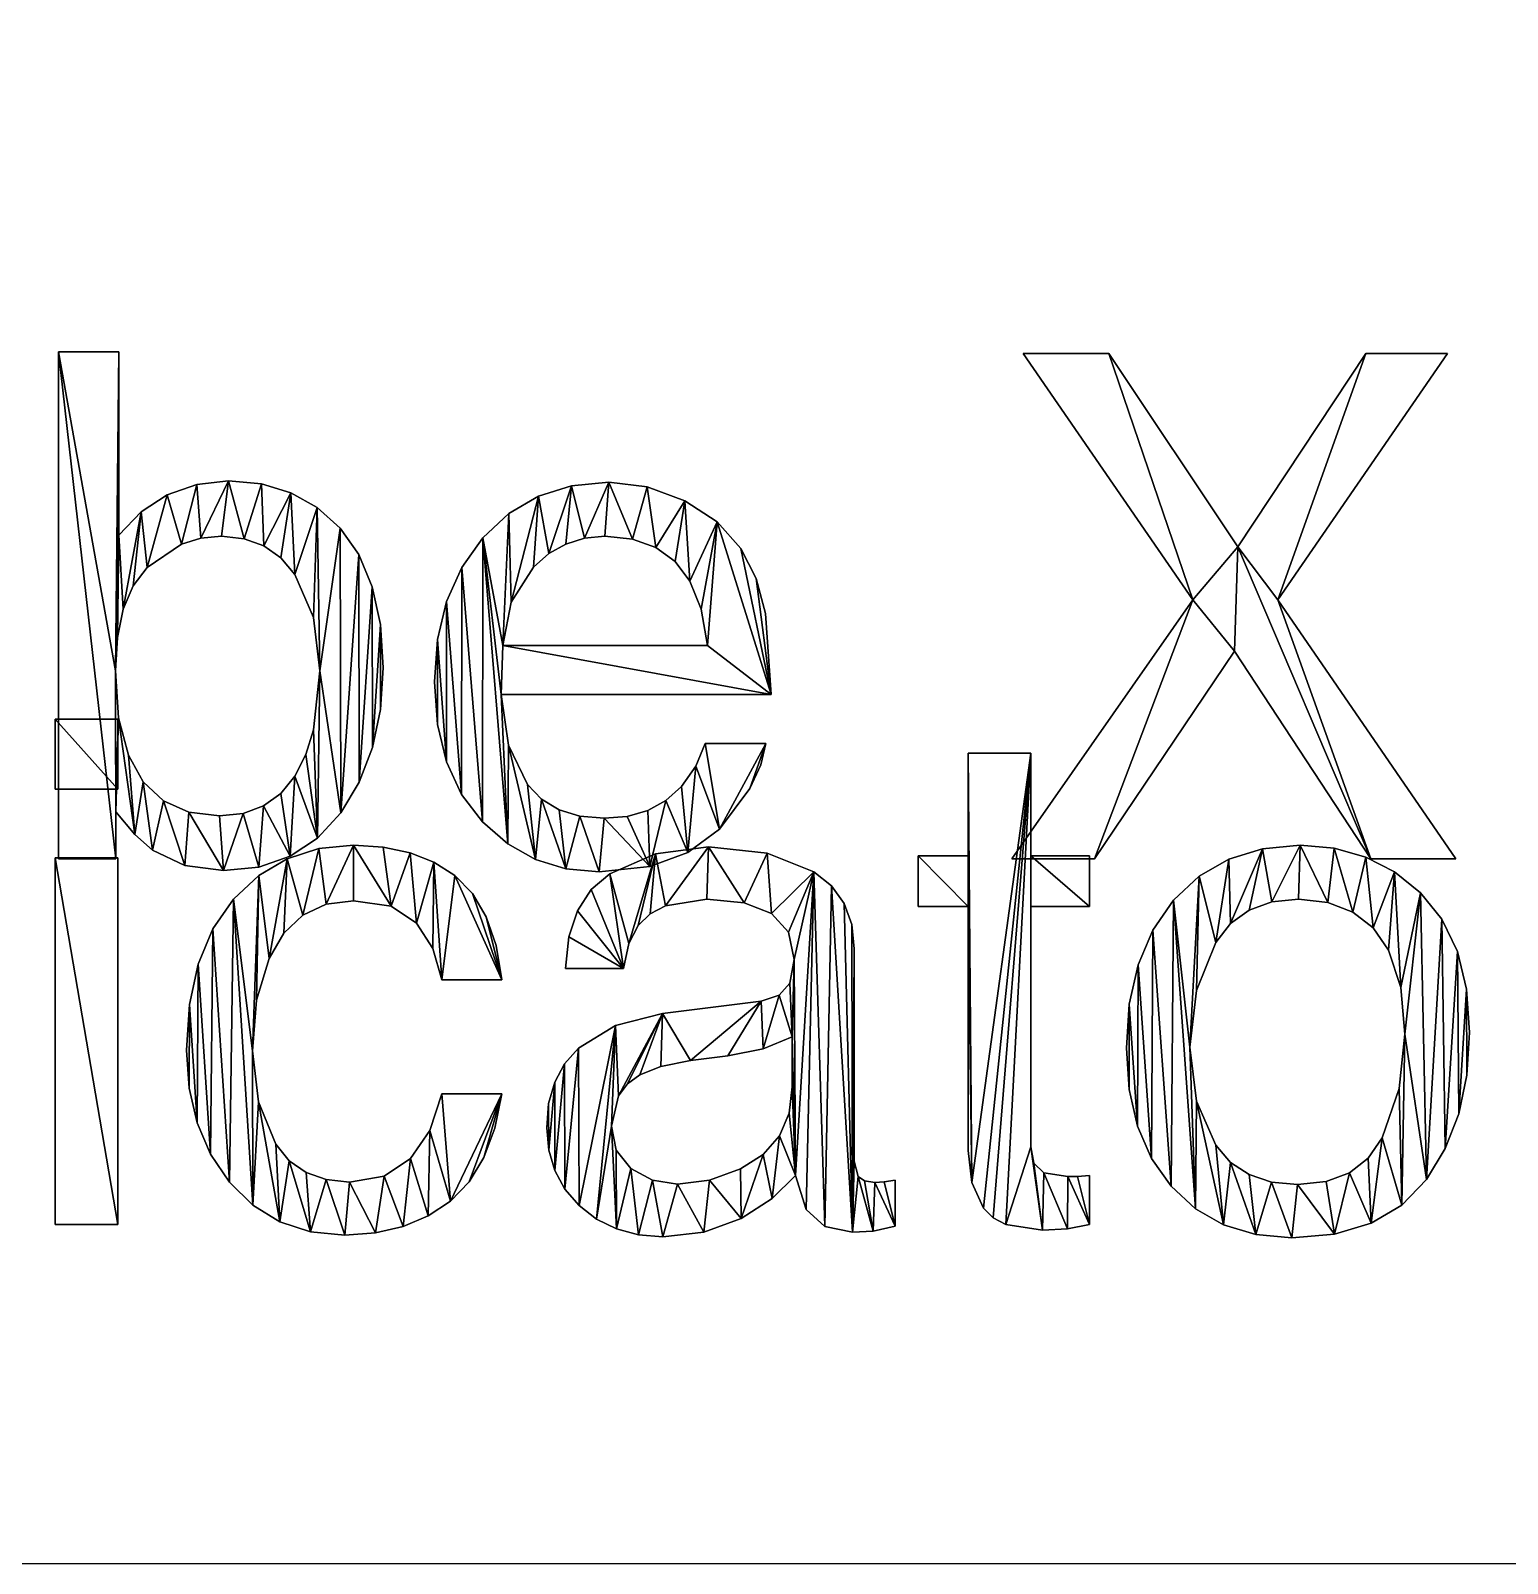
# Model space of a CAD drawing. Extents: x 0 to 249, y -3 to 160.
# Drawn here: x 91.57 to 119.23, y 0 to 28.71 of the extents above; entities that cross this region are included whole.
import ezdxf

# ---------------------------------------------------------------- set-up
doc = ezdxf.new("R2010")
doc.units = 0
doc.layers.get('0').update_dxf_attribs({"color": 13, "linetype": 'CONTINUOUS'})

# ---------------------------------------------------------------- blocks, each defined once
blk = doc.blocks.new('BUILD_BOX')
for p, q in [((0, 0), (248.92, 0)), ((0, 0, 149.86), (248.92, 0, 149.86))]:
    blk.add_line(p, q)
at = {"color": 254}
mesh = blk.add_polyface(dxfattribs=at)
corners = [(248.92, 0), (0, 160.02), (0, 0), (248.92, 160.02)]
mesh.append_faces([[corners[k] for k in face] for face in [(0, 1, 2), (1, 0, 3)]], dxfattribs={"vtx0": -1, "color": 254})
blk = doc.blocks.new('MAKERBOT_REPLICATOR_2X')
at = {"color": 18}
for p, q in [((85.68, 9.464, 0.051), (86.859, 9.464, 0.051)), ((85.68, 8.15, 0.051), (85.68, 9.464, 0.051)), ((86.859, 9.464, 0.051), (86.859, 8.15, 0.051)), ((102.779, 8.826, 0.051), (103.952, 8.826, 0.051)), ((102.779, 6.9, 0.051), (102.779, 8.826, 0.051)), ((103.952, 8.826, 0.051), (103.952, 6.9, 0.051)), ((86.859, 8.15, 0.051), (85.68, 8.15, 0.051)), ((90.027, 6.847, 0.051), (90.62, 7.037, 0.051)), ((90.62, 7.037, 0.051), (91.272, 7.1, 0.051)), ((91.272, 7.1, 0.051), (91.828, 7.064, 0.051)), ((91.828, 7.064, 0.051), (92.33, 6.958, 0.051)), ((92.33, 6.958, 0.051), (92.777, 6.781, 0.051)), ((101.845, 5.953, 0.051), (101.845, 6.9, 0.051)), ((101.845, 6.9, 0.051), (102.779, 6.9, 0.051)), ((103.952, 6.9, 0.051), (105.053, 6.9, 0.051)), ((105.053, 6.9, 0.051), (105.053, 5.953, 0.051)), ((107.659, 6.842, 0.051), (108.29, 7.035, 0.051)), ((108.29, 7.035, 0.051), (108.996, 7.1, 0.051)), ((108.996, 7.1, 0.051), (109.637, 7.044, 0.051)), ((109.637, 7.044, 0.051), (110.227, 6.877, 0.051)), ((85.68, 6.868, 0.051), (86.859, 6.868, 0.051)), ((85.68, 0, 0.051), (85.68, 6.868, 0.051)), ((86.859, 6.868, 0.051), (86.859, 0, 0.051)), ((89.496, 6.531, 0.051), (90.027, 6.847, 0.051)), ((92.777, 6.781, 0.051), (93.17, 6.533, 0.051)), ((99.893, 6.604, 0.051), (100.222, 6.34, 0.051)), ((107.104, 6.52, 0.051), (107.659, 6.842, 0.051)), ((110.227, 6.877, 0.051), (110.765, 6.6, 0.051)), ((89.024, 6.088, 0.051), (89.496, 6.531, 0.051)), ((93.17, 6.533, 0.051), (93.499, 6.198, 0.051)), ((95.719, 6.27, 0.051), (96.069, 6.568, 0.051)), ((100.222, 6.34, 0.051), (100.458, 6.011, 0.051)), ((106.625, 6.069, 0.051), (107.104, 6.52, 0.051)), ((110.765, 6.6, 0.051), (111.251, 6.211, 0.051)), ((88.638, 5.532, 0.051), (89.024, 6.088, 0.051)), ((91.272, 6.062, 0.051), (90.758, 5.995, 0.051)), ((91.973, 5.957, 0.051), (91.272, 6.062, 0.051)), ((93.499, 6.198, 0.051), (93.755, 5.761, 0.051)), ((95.464, 5.875, 0.051), (95.719, 6.27, 0.051)), ((97.889, 6.088, 0.051), (97.113, 5.966, 0.051)), ((98.584, 6.021, 0.051), (97.889, 6.088, 0.051)), ((106.239, 5.509, 0.051), (106.625, 6.069, 0.051)), ((108.469, 6.038, 0.051), (108.046, 5.885, 0.051)), ((108.964, 6.088, 0.051), (108.469, 6.038, 0.051)), ((109.519, 6.029, 0.051), (108.964, 6.088, 0.051)), ((111.251, 6.211, 0.051), (111.654, 5.714, 0.051)), ((90.322, 5.792, 0.051), (89.965, 5.454, 0.051)), ((90.758, 5.995, 0.051), (90.322, 5.792, 0.051)), ((92.451, 5.641, 0.051), (91.973, 5.957, 0.051)), ((93.755, 5.761, 0.051), (93.939, 5.222, 0.051)), ((95.305, 5.383, 0.051), (95.464, 5.875, 0.051)), ((96.824, 5.813, 0.051), (96.601, 5.599, 0.051)), ((97.113, 5.966, 0.051), (96.824, 5.813, 0.051)), ((99.097, 5.821, 0.051), (98.584, 6.021, 0.051)), ((99.414, 5.472, 0.051), (99.097, 5.821, 0.051)), ((100.458, 6.011, 0.051), (100.599, 5.618, 0.051)), ((102.779, 5.953, 0.051), (101.845, 5.953, 0.051)), ((105.053, 5.953, 0.051), (103.952, 5.953, 0.051)), ((108.046, 5.885, 0.051), (107.696, 5.632, 0.051)), ((109.985, 5.85, 0.051), (109.519, 6.029, 0.051)), ((110.363, 5.552, 0.051), (109.985, 5.85, 0.051)), ((88.362, 4.875, 0.051), (88.638, 5.532, 0.051)), ((92.753, 5.165, 0.051), (92.451, 5.641, 0.051)), ((96.601, 5.599, 0.051), (96.425, 5.262, 0.051)), ((99.519, 4.961, 0.051), (99.414, 5.472, 0.051)), ((105.963, 4.861, 0.051), (106.239, 5.509, 0.051)), ((107.696, 5.632, 0.051), (107.418, 5.276, 0.051)), ((110.652, 5.135, 0.051), (110.363, 5.552, 0.051)), ((111.654, 5.714, 0.051), (111.942, 5.112, 0.051)), ((89.965, 5.454, 0.051), (89.688, 4.98, 0.051)), ((93.939, 5.222, 0.051), (94.049, 4.581, 0.051)), ((95.241, 4.793, 0.051), (95.305, 5.383, 0.051)), ((96.425, 5.262, 0.051), (96.324, 4.793, 0.051)), ((92.922, 4.581, 0.051), (92.753, 5.165, 0.051)), ((99.442, 4.516, 0.051), (99.519, 4.961, 0.051)), ((110.884, 4.439, 0.051), (110.652, 5.135, 0.051)), ((111.942, 5.112, 0.051), (112.115, 4.406, 0.051)), ((96.324, 4.793, 0.051), (95.241, 4.793, 0.051)), ((105.798, 4.124, 0.051), (105.963, 4.861, 0.051)), ((94.049, 4.581, 0.051), (92.922, 4.581, 0.051)), ((99.24, 4.291, 0.051), (99.442, 4.516, 0.051)), ((112.115, 4.406, 0.051), (112.172, 3.595, 0.051)), ((98.907, 4.181, 0.051), (99.24, 4.291, 0.051)), ((105.743, 3.299, 0.051), (105.798, 4.124, 0.051)), ((99.487, 3.511, 0.051), (98.939, 3.286, 0.051)), ((99.487, 2.577, 0.051), (99.487, 3.511, 0.051)), ((112.172, 3.595, 0.051), (112.122, 2.797, 0.051)), ((88.192, 2.55, 0.051), (88.141, 3.26, 0.051)), ((95.224, 3.007, 0.051), (95.486, 3.299, 0.051)), ((98.939, 3.286, 0.051), (98.282, 3.157, 0.051)), ((105.795, 2.528, 0.051), (105.743, 3.299, 0.051)), ((95.037, 2.662, 0.051), (95.224, 3.007, 0.051)), ((97.027, 2.959, 0.051), (96.633, 2.803, 0.051)), ((97.58, 3.067, 0.051), (97.027, 2.959, 0.051)), ((98.282, 3.157, 0.051), (97.58, 3.067, 0.051)), ((94.924, 2.263, 0.051), (95.037, 2.662, 0.051)), ((96.399, 2.629, 0.051), (96.232, 2.41, 0.051)), ((96.633, 2.803, 0.051), (96.399, 2.629, 0.051)), ((112.122, 2.797, 0.051), (111.969, 2.071, 0.051)), ((88.343, 1.901, 0.051), (88.192, 2.55, 0.051)), ((92.696, 1.756, 0.051), (92.922, 2.442, 0.051)), ((92.922, 2.442, 0.051), (94.049, 2.442, 0.051)), ((94.049, 2.442, 0.051), (93.916, 1.802, 0.051)), ((96.232, 2.41, 0.051), (96.098, 1.836, 0.051)), ((99.426, 2.08, 0.051), (99.487, 2.577, 0.051)), ((105.952, 1.84, 0.051), (105.795, 2.528, 0.051)), ((94.887, 1.81, 0.051), (94.924, 2.263, 0.051)), ((99.245, 1.657, 0.051), (99.426, 2.08, 0.051)), ((111.969, 2.071, 0.051), (111.716, 1.418, 0.051)), ((88.594, 1.314, 0.051), (88.343, 1.901, 0.051)), ((92.339, 1.234, 0.051), (92.696, 1.756, 0.051)), ((93.916, 1.802, 0.051), (93.711, 1.254, 0.051)), ((94.925, 1.391, 0.051), (94.887, 1.81, 0.051)), ((96.098, 1.836, 0.051), (96.19, 1.387, 0.051)), ((106.214, 1.235, 0.051), (105.952, 1.84, 0.051)), ((89.816, 1.501, 0.051), (90.067, 1.191, 0.051)), ((98.943, 1.31, 0.051), (99.245, 1.657, 0.051)), ((107.418, 1.482, 0.051), (107.695, 1.16, 0.051)), ((110.273, 1.238, 0.051), (110.533, 1.62, 0.051)), ((88.947, 0.789, 0.051), (88.594, 1.314, 0.051)), ((90.067, 1.191, 0.051), (90.38, 0.97, 0.051)), ((91.842, 0.903, 0.051), (92.339, 1.234, 0.051)), ((93.711, 1.254, 0.051), (93.433, 0.798, 0.051)), ((95.039, 1.007, 0.051), (94.925, 1.391, 0.051)), ((96.19, 1.387, 0.051), (96.465, 1.044, 0.051)), ((98.52, 1.037, 0.051), (98.943, 1.31, 0.051)), ((104.013, 1.148, 0.051), (104.196, 0.966, 0.051)), ((106.58, 0.712, 0.051), (106.214, 1.235, 0.051)), ((107.695, 1.16, 0.051), (108.043, 0.931, 0.051)), ((109.923, 0.966, 0.051), (110.273, 1.238, 0.051)), ((111.716, 1.418, 0.051), (111.361, 0.838, 0.051)), ((90.38, 0.97, 0.051), (90.756, 0.837, 0.051)), ((91.195, 0.792, 0.051), (91.842, 0.903, 0.051)), ((95.229, 0.661, 0.051), (95.039, 1.007, 0.051)), ((96.465, 1.044, 0.051), (96.866, 0.826, 0.051)), ((97.937, 0.825, 0.051), (98.52, 1.037, 0.051)), ((99.545, 0.915, 0.051), (99.113, 0.482, 0.051)), ((99.745, 0.277, 0.051), (99.545, 0.915, 0.051)), ((100.721, 0.896, 0.051), (100.836, 0.813, 0.051)), ((104.196, 0.966, 0.051), (104.647, 0.896, 0.051)), ((104.647, 0.896, 0.051), (104.828, 0.899, 0.051)), ((104.828, 0.899, 0.051), (105.053, 0.915, 0.051)), ((105.053, 0.915, 0.051), (105.053, 0, 0.051)), ((108.043, 0.931, 0.051), (108.461, 0.793, 0.051)), ((109.482, 0.802, 0.051), (109.923, 0.966, 0.051)), ((89.384, 0.357, 0.051), (88.947, 0.789, 0.051)), ((90.756, 0.837, 0.051), (91.195, 0.792, 0.051)), ((93.433, 0.798, 0.051), (93.083, 0.435, 0.051)), ((95.496, 0.351, 0.051), (95.229, 0.661, 0.051)), ((96.866, 0.826, 0.051), (97.335, 0.754, 0.051)), ((97.335, 0.754, 0.051), (97.937, 0.825, 0.051)), ((100.836, 0.813, 0.051), (101.033, 0.786, 0.051)), ((101.033, 0.786, 0.051), (101.207, 0.796, 0.051)), ((101.207, 0.796, 0.051), (101.413, 0.825, 0.051)), ((101.413, 0.825, 0.051), (101.413, -0.032, 0.051)), ((103.069, 0.306, 0.051), (102.851, 0.784, 0.051)), ((107.036, 0.291, 0.051), (106.58, 0.712, 0.051)), ((108.461, 0.793, 0.051), (108.951, 0.747, 0.051)), ((108.951, 0.747, 0.051), (109.482, 0.802, 0.051)), ((111.361, 0.838, 0.051), (110.899, 0.361, 0.051)), ((89.889, 0.048, 0.051), (89.384, 0.357, 0.051)), ((93.083, 0.435, 0.051), (92.669, 0.157, 0.051)), ((95.822, 0.096, 0.051), (95.496, 0.351, 0.051)), ((99.113, 0.482, 0.051), (98.527, 0.11, 0.051)), ((103.246, 0.124, 0.051), (103.069, 0.306, 0.051)), ((107.564, -0.01, 0.051), (107.036, 0.291, 0.051)), ((110.899, 0.361, 0.051), (110.325, 0.021, 0.051)), ((86.859, 0, 0.051), (85.68, 0, 0.051)), ((90.463, -0.138, 0.051), (89.889, 0.048, 0.051)), ((92.669, 0.157, 0.051), (92.202, -0.041, 0.051)), ((96.192, -0.086, 0.051), (95.822, 0.096, 0.051)), ((98.527, 0.11, 0.051), (97.829, -0.147, 0.051)), ((100.097, -0.042, 0.051), (99.745, 0.277, 0.051)), ((103.489, -0.006, 0.051), (103.246, 0.124, 0.051)), ((105.053, 0, 0.051), (104.638, -0.084, 0.051)), ((110.325, 0.021, 0.051), (109.639, -0.183, 0.051)), ((91.105, -0.2, 0.051), (90.463, -0.138, 0.051)), ((91.68, -0.16, 0.051), (91.105, -0.2, 0.051)), ((92.202, -0.041, 0.051), (91.68, -0.16, 0.051)), ((96.606, -0.195, 0.051), (96.192, -0.086, 0.051)), ((97.064, -0.232, 0.051), (96.606, -0.195, 0.051)), ((97.829, -0.147, 0.051), (97.064, -0.232, 0.051)), ((100.614, -0.148, 0.051), (100.097, -0.042, 0.051)), ((101.001, -0.129, 0.051), (100.614, -0.148, 0.051)), ((101.413, -0.032, 0.051), (101.001, -0.129, 0.051)), ((104.171, -0.11, 0.051), (103.489, -0.006, 0.051)), ((104.638, -0.084, 0.051), (104.171, -0.11, 0.051)), ((108.166, -0.191, 0.051), (107.564, -0.01, 0.051)), ((108.841, -0.251, 0.051), (108.166, -0.191, 0.051)), ((109.639, -0.183, 0.051), (108.841, -0.251, 0.051))]:
    blk.add_line(p, q, dxfattribs=at)
for points in [[(96.069, 6.568, 0.051), (96.928, 6.943, 0.051), (97.915, 7.068, 0.051), (99.018, 6.952, 0.051), (99.893, 6.604, 0.051)], [(102.851, 0.784, 0.051), (102.779, 1.385, 0.051), (102.779, 5.953, 0.051)], [(103.952, 5.953, 0.051), (103.952, 1.45, 0.051), (104.013, 1.148, 0.051)], [(100.599, 5.618, 0.051), (100.646, 5.161, 0.051), (100.646, 1.185, 0.051), (100.721, 0.896, 0.051)], [(107.418, 5.276, 0.051), (107.055, 4.381, 0.051), (106.934, 3.318, 0.051), (107.055, 2.308, 0.051), (107.418, 1.482, 0.051)], [(89.688, 4.98, 0.051), (89.456, 4.196, 0.051), (89.378, 3.247, 0.051), (89.488, 2.292, 0.051), (89.816, 1.501, 0.051)], [(88.141, 3.26, 0.051), (88.197, 4.118, 0.051), (88.362, 4.875, 0.051)], [(110.533, 1.62, 0.051), (110.854, 2.542, 0.051), (110.961, 3.563, 0.051), (110.884, 4.439, 0.051)], [(95.486, 3.299, 0.051), (96.179, 3.725, 0.051), (97.058, 3.949, 0.051), (98.907, 4.181, 0.051)]]:
    blk.add_polyline3d(points, dxfattribs=at)
mesh = blk.add_polyface(dxfattribs=at)
corners = [(86.859, 8.15, 0.051), (85.68, 9.464, 0.051), (85.68, 8.15, 0.051), (86.859, 9.464, 0.051)]
mesh.append_faces([[corners[k] for k in face] for face in [(0, 1, 2), (1, 0, 3)]], dxfattribs={"vtx0": -1, "color": 18})
mesh = blk.add_polyface(dxfattribs=at)
corners = [(104.171, -0.11, 0.051), (103.952, 1.45, 0.051), (103.489, -0.006, 0.051), (104.013, 1.148, 0.051), (104.196, 0.966, 0.051), (104.638, -0.084, 0.051), (104.647, 0.896, 0.051), (105.053, 0, 0.051), (104.828, 0.899, 0.051), (105.053, 0.915, 0.051), (105.053, 5.953, 0.051), (103.952, 6.9, 0.051), (103.952, 5.953, 0.051), (105.053, 6.9, 0.051), (102.851, 0.784, 0.051), (102.779, 5.953, 0.051), (102.779, 1.385, 0.051), (102.779, 6.9, 0.051), (102.779, 8.826, 0.051), (103.952, 8.826, 0.051), (103.069, 0.306, 0.051), (103.246, 0.124, 0.051), (101.845, 6.9, 0.051), (101.845, 5.953, 0.051)]
mesh.append_faces([[corners[k] for k in face] for face in [(8, 7, 9), (11, 10, 13), (14, 15, 16), (15, 22, 23)]], dxfattribs={"vtx0": -1, "color": 18})
mesh.append_faces([[corners[k] for k in face] for face in [(0, 1, 2), (1, 0, 3), (3, 0, 4), (4, 5, 6), (6, 7, 8), (10, 11, 12), (17, 14, 18), (18, 14, 19), (19, 12, 11), (22, 15, 17)]], dxfattribs={"vtx0": -1, "vtx1": -1, "color": 18})
mesh.append_faces([[corners[k] for k in face] for face in [(15, 14, 17), (19, 2, 1)]], dxfattribs={"vtx0": -1, "vtx1": -1, "vtx2": -1, "color": 18})
mesh.append_faces([[corners[k] for k in face] for face in [(4, 0, 5), (6, 5, 7), (19, 14, 20), (19, 20, 21), (19, 21, 2), (19, 1, 12)]], dxfattribs={"vtx0": -1, "vtx2": -1, "color": 18})
mesh = blk.add_polyface(dxfattribs=at)
corners = [(88.192, 2.55, 0.051), (88.197, 4.118, 0.051), (88.141, 3.26, 0.051), (88.343, 1.901, 0.051), (88.362, 4.875, 0.051), (88.594, 1.314, 0.051), (88.638, 5.532, 0.051), (88.947, 0.789, 0.051), (89.024, 6.088, 0.051), (89.384, 0.357, 0.051), (89.378, 3.247, 0.051), (89.488, 2.292, 0.051), (89.889, 0.048, 0.051), (89.816, 1.501, 0.051), (90.067, 1.191, 0.051), (90.463, -0.138, 0.051), (90.38, 0.97, 0.051), (90.756, 0.837, 0.051), (91.105, -0.2, 0.051), (91.195, 0.792, 0.051), (91.68, -0.16, 0.051), (91.842, 0.903, 0.051), (92.202, -0.041, 0.051), (92.339, 1.234, 0.051), (92.669, 0.157, 0.051), (92.696, 1.756, 0.051), (93.083, 0.435, 0.051), (92.922, 2.442, 0.051), (94.049, 2.442, 0.051), (93.433, 0.798, 0.051), (93.711, 1.254, 0.051), (93.916, 1.802, 0.051), (89.496, 6.531, 0.051), (89.456, 4.196, 0.051), (89.688, 4.98, 0.051), (90.027, 6.847, 0.051), (89.965, 5.454, 0.051), (90.322, 5.792, 0.051), (90.62, 7.037, 0.051), (90.758, 5.995, 0.051), (91.272, 7.1, 0.051), (91.272, 6.062, 0.051), (91.973, 5.957, 0.051), (91.828, 7.064, 0.051), (92.33, 6.958, 0.051), (92.451, 5.641, 0.051), (92.777, 6.781, 0.051), (92.753, 5.165, 0.051), (92.922, 4.581, 0.051), (93.17, 6.533, 0.051), (94.049, 4.581, 0.051), (93.499, 6.198, 0.051), (93.755, 5.761, 0.051), (93.939, 5.222, 0.051)]
mesh.append_faces([[corners[k] for k in face] for face in [(0, 1, 2), (28, 30, 31), (52, 50, 53)]], dxfattribs={"vtx0": -1, "color": 18})
mesh.append_faces([[corners[k] for k in face] for face in [(1, 3, 4), (4, 5, 6), (6, 7, 8), (10, 9, 11), (11, 12, 13), (13, 12, 14), (14, 15, 16), (16, 15, 17), (17, 18, 19), (19, 20, 21), (21, 22, 23), (23, 24, 25), (25, 26, 27), (27, 26, 28), (32, 34, 35), (35, 37, 38), (38, 39, 40), (40, 42, 43), (43, 42, 44), (44, 45, 46), (46, 48, 49), (49, 50, 51), (51, 50, 52)]], dxfattribs={"vtx0": -1, "vtx1": -1, "color": 18})
mesh.append_faces([[corners[k] for k in face] for face in [(8, 9, 10)]], dxfattribs={"vtx0": -1, "vtx1": -1, "vtx2": -1, "color": 18})
mesh.append_faces([[corners[k] for k in face] for face in [(1, 0, 3), (4, 3, 5), (6, 5, 7), (8, 7, 9), (11, 9, 12), (14, 12, 15), (17, 15, 18), (19, 18, 20), (21, 20, 22), (23, 22, 24), (25, 24, 26), (28, 26, 29), (28, 29, 30), (10, 32, 8), (32, 10, 33), (32, 33, 34), (35, 34, 36), (35, 36, 37), (38, 37, 39), (40, 39, 41), (40, 41, 42), (44, 42, 45), (46, 45, 47), (46, 47, 48), (49, 48, 50)]], dxfattribs={"vtx0": -1, "vtx2": -1, "color": 18})
mesh = blk.add_polyface(dxfattribs=at)
corners = [(96.192, -0.086, 0.051), (96.098, 1.836, 0.051), (95.822, 0.096, 0.051), (96.19, 1.387, 0.051), (96.465, 1.044, 0.051), (96.606, -0.195, 0.051), (96.866, 0.826, 0.051), (97.064, -0.232, 0.051), (97.335, 0.754, 0.051), (97.829, -0.147, 0.051), (97.937, 0.825, 0.051), (98.527, 0.11, 0.051), (98.52, 1.037, 0.051), (98.943, 1.31, 0.051), (99.113, 0.482, 0.051), (99.245, 1.657, 0.051), (99.545, 0.915, 0.051), (99.426, 2.08, 0.051), (99.487, 2.577, 0.051), (99.487, 3.511, 0.051), (99.519, 4.961, 0.051), (100.614, -0.148, 0.051), (100.721, 0.896, 0.051), (100.646, 1.185, 0.051), (101.001, -0.129, 0.051), (100.836, 0.813, 0.051), (101.033, 0.786, 0.051), (101.413, -0.032, 0.051), (101.207, 0.796, 0.051), (101.413, 0.825, 0.051), (96.324, 4.793, 0.051), (95.305, 5.383, 0.051), (95.241, 4.793, 0.051), (95.464, 5.875, 0.051), (95.719, 6.27, 0.051), (96.069, 6.568, 0.051), (96.425, 5.262, 0.051), (96.928, 6.943, 0.051), (96.601, 5.599, 0.051), (96.824, 5.813, 0.051), (97.113, 5.966, 0.051), (97.915, 7.068, 0.051), (97.889, 6.088, 0.051), (98.584, 6.021, 0.051), (99.018, 6.952, 0.051), (99.097, 5.821, 0.051), (99.893, 6.604, 0.051), (99.414, 5.472, 0.051), (99.745, 0.277, 0.051), (100.097, -0.042, 0.051), (100.222, 6.34, 0.051), (100.458, 6.011, 0.051), (100.599, 5.618, 0.051), (100.646, 5.161, 0.051), (94.925, 1.391, 0.051), (94.924, 2.263, 0.051), (94.887, 1.81, 0.051), (95.037, 2.662, 0.051), (95.039, 1.007, 0.051), (95.224, 3.007, 0.051), (95.229, 0.661, 0.051), (95.486, 3.299, 0.051), (95.496, 0.351, 0.051), (96.179, 3.725, 0.051), (96.232, 2.41, 0.051), (97.058, 3.949, 0.051), (96.399, 2.629, 0.051), (96.633, 2.803, 0.051), (97.027, 2.959, 0.051), (97.58, 3.067, 0.051), (98.907, 4.181, 0.051), (98.282, 3.157, 0.051), (98.939, 3.286, 0.051), (99.24, 4.291, 0.051), (99.442, 4.516, 0.051)]
mesh.append_faces([[corners[k] for k in face] for face in [(28, 27, 29), (30, 31, 32), (54, 55, 56)]], dxfattribs={"vtx0": -1, "color": 18})
mesh.append_faces([[corners[k] for k in face] for face in [(0, 1, 2), (1, 0, 3), (3, 0, 4), (4, 5, 6), (6, 7, 8), (8, 9, 10), (10, 11, 12), (12, 11, 13), (13, 14, 15), (15, 16, 17), (17, 16, 18), (18, 16, 19), (22, 24, 25), (25, 24, 26), (26, 27, 28), (31, 30, 33), (33, 30, 34), (34, 30, 35), (35, 36, 37), (37, 40, 41), (41, 43, 44), (44, 45, 46), (46, 49, 50), (50, 21, 51), (51, 21, 52), (52, 21, 53), (53, 21, 23), (55, 54, 57), (57, 58, 59), (59, 60, 61), (61, 62, 63), (63, 64, 65), (65, 69, 70), (70, 72, 73), (73, 19, 74), (74, 19, 20)]], dxfattribs={"vtx0": -1, "vtx1": -1, "color": 18})
mesh.append_faces([[corners[k] for k in face] for face in [(19, 16, 20), (46, 20, 16), (63, 2, 1)]], dxfattribs={"vtx0": -1, "vtx1": -1, "vtx2": -1, "color": 18})
mesh.append_faces([[corners[k] for k in face] for face in [(4, 0, 5), (6, 5, 7), (8, 7, 9), (10, 9, 11), (13, 11, 14), (15, 14, 16), (21, 22, 23), (22, 21, 24), (26, 24, 27), (35, 30, 36), (37, 36, 38), (37, 38, 39), (37, 39, 40), (41, 40, 42), (41, 42, 43), (44, 43, 45), (46, 45, 47), (46, 47, 20), (46, 16, 48), (46, 48, 49), (50, 49, 21), (57, 54, 58), (59, 58, 60), (61, 60, 62), (63, 62, 2), (63, 1, 64), (65, 64, 66), (65, 66, 67), (65, 67, 68), (65, 68, 69), (70, 69, 71), (70, 71, 72), (73, 72, 19)]], dxfattribs={"vtx0": -1, "vtx2": -1, "color": 18})
mesh = blk.add_polyface(dxfattribs=at)
corners = [(105.795, 2.528, 0.051), (105.798, 4.124, 0.051), (105.743, 3.299, 0.051), (105.952, 1.84, 0.051), (105.963, 4.861, 0.051), (106.214, 1.235, 0.051), (106.239, 5.509, 0.051), (106.58, 0.712, 0.051), (106.625, 6.069, 0.051), (107.036, 0.291, 0.051), (106.934, 3.318, 0.051), (107.055, 2.308, 0.051), (107.564, -0.01, 0.051), (107.418, 1.482, 0.051), (107.695, 1.16, 0.051), (108.166, -0.191, 0.051), (108.043, 0.931, 0.051), (108.461, 0.793, 0.051), (108.841, -0.251, 0.051), (108.951, 0.747, 0.051), (109.639, -0.183, 0.051), (109.482, 0.802, 0.051), (109.923, 0.966, 0.051), (110.325, 0.021, 0.051), (110.273, 1.238, 0.051), (110.533, 1.62, 0.051), (110.899, 0.361, 0.051), (110.854, 2.542, 0.051), (110.961, 3.563, 0.051), (111.361, 0.838, 0.051), (111.251, 6.211, 0.051), (111.654, 5.714, 0.051), (111.716, 1.418, 0.051), (111.942, 5.112, 0.051), (111.969, 2.071, 0.051), (112.115, 4.406, 0.051), (112.122, 2.797, 0.051), (112.172, 3.595, 0.051), (107.104, 6.52, 0.051), (107.055, 4.381, 0.051), (107.418, 5.276, 0.051), (107.659, 6.842, 0.051), (107.696, 5.632, 0.051), (108.29, 7.035, 0.051), (108.046, 5.885, 0.051), (108.469, 6.038, 0.051), (108.996, 7.1, 0.051), (108.964, 6.088, 0.051), (109.519, 6.029, 0.051), (109.637, 7.044, 0.051), (109.985, 5.85, 0.051), (110.227, 6.877, 0.051), (110.363, 5.552, 0.051), (110.765, 6.6, 0.051), (110.652, 5.135, 0.051), (110.884, 4.439, 0.051)]
mesh.append_faces([[corners[k] for k in face] for face in [(0, 1, 2), (35, 36, 37)]], dxfattribs={"vtx0": -1, "color": 18})
mesh.append_faces([[corners[k] for k in face] for face in [(1, 3, 4), (4, 5, 6), (6, 7, 8), (10, 9, 11), (11, 12, 13), (13, 12, 14), (14, 15, 16), (16, 15, 17), (17, 18, 19), (19, 20, 21), (21, 20, 22), (22, 23, 24), (24, 23, 25), (25, 26, 27), (27, 26, 28), (30, 29, 31), (31, 32, 33), (33, 34, 35), (38, 40, 41), (41, 42, 43), (43, 45, 46), (46, 48, 49), (49, 50, 51), (51, 52, 53), (53, 55, 30)]], dxfattribs={"vtx0": -1, "vtx1": -1, "color": 18})
mesh.append_faces([[corners[k] for k in face] for face in [(8, 9, 10), (28, 29, 30)]], dxfattribs={"vtx0": -1, "vtx1": -1, "vtx2": -1, "color": 18})
mesh.append_faces([[corners[k] for k in face] for face in [(1, 0, 3), (4, 3, 5), (6, 5, 7), (8, 7, 9), (11, 9, 12), (14, 12, 15), (17, 15, 18), (19, 18, 20), (22, 20, 23), (25, 23, 26), (28, 26, 29), (31, 29, 32), (33, 32, 34), (35, 34, 36), (10, 38, 8), (38, 10, 39), (38, 39, 40), (41, 40, 42), (43, 42, 44), (43, 44, 45), (46, 45, 47), (46, 47, 48), (49, 48, 50), (51, 50, 52), (53, 52, 54), (53, 54, 55), (30, 55, 28)]], dxfattribs={"vtx0": -1, "vtx2": -1, "color": 18})
mesh = blk.add_polyface(dxfattribs=at)
corners = [(86.859, 0, 0.051), (85.68, 6.868, 0.051), (85.68, 0, 0.051), (86.859, 6.868, 0.051)]
mesh.append_faces([[corners[k] for k in face] for face in [(0, 1, 2), (1, 0, 3)]], dxfattribs={"vtx0": -1, "color": 18})
blk = doc.blocks.new('3D_PRINTER_BUILD_VOLUME')
at = {"color": 18}
for p, q in [((92.097, 22.691, 0.051), (93.225, 22.691, 0.051)), ((92.097, 13.194, 0.051), (92.097, 22.691, 0.051)), ((93.225, 22.691, 0.051), (93.225, 19.257, 0.051)), ((113.338, 18.046, 0.051), (110.162, 22.659, 0.051)), ((110.162, 22.659, 0.051), (111.766, 22.659, 0.051)), ((111.766, 22.659, 0.051), (114.182, 19.038, 0.051)), ((114.182, 19.038, 0.051), (116.579, 22.659, 0.051)), ((118.106, 22.659, 0.051), (114.93, 18.046, 0.051)), ((116.579, 22.659, 0.051), (118.106, 22.659, 0.051)), ((94.133, 20.014, 0.051), (94.684, 20.21, 0.051)), ((94.684, 20.21, 0.051), (95.28, 20.275, 0.051)), ((95.28, 20.275, 0.051), (95.894, 20.22, 0.051)), ((95.894, 20.22, 0.051), (96.447, 20.053, 0.051)), ((101.081, 19.99, 0.051), (101.705, 20.184, 0.051)), ((101.705, 20.184, 0.051), (102.399, 20.249, 0.051)), ((102.399, 20.249, 0.051), (103.122, 20.163, 0.051)), ((103.122, 20.163, 0.051), (103.823, 19.904, 0.051)), ((93.642, 19.694, 0.051), (94.133, 20.014, 0.051)), ((96.447, 20.053, 0.051), (96.939, 19.777, 0.051)), ((100.527, 19.666, 0.051), (101.081, 19.99, 0.051)), ((103.823, 19.904, 0.051), (104.43, 19.509, 0.051)), ((93.225, 19.257, 0.051), (93.642, 19.694, 0.051)), ((96.939, 19.777, 0.051), (97.37, 19.389, 0.051)), ((100.041, 19.212, 0.051), (100.527, 19.666, 0.051)), ((95.145, 19.238, 0.051), (94.761, 19.201, 0.051)), ((95.571, 19.193, 0.051), (95.145, 19.238, 0.051)), ((97.37, 19.389, 0.051), (97.721, 18.894, 0.051)), ((102.328, 19.238, 0.051), (101.945, 19.202, 0.051)), ((102.845, 19.185, 0.051), (102.328, 19.238, 0.051)), ((104.43, 19.509, 0.051), (104.873, 19.012, 0.051)), ((94.401, 19.091, 0.051), (93.756, 18.651, 0.051)), ((94.761, 19.201, 0.051), (94.401, 19.091, 0.051)), ((95.943, 19.059, 0.051), (95.571, 19.193, 0.051)), ((96.259, 18.835, 0.051), (95.943, 19.059, 0.051)), ((99.646, 18.654, 0.051), (100.041, 19.212, 0.051)), ((101.594, 19.093, 0.051), (101.275, 18.913, 0.051)), ((101.945, 19.202, 0.051), (101.594, 19.093, 0.051)), ((103.283, 19.028, 0.051), (102.845, 19.185, 0.051)), ((103.641, 18.767, 0.051), (103.283, 19.028, 0.051)), ((104.873, 19.012, 0.051), (105.163, 18.447, 0.051)), ((96.52, 18.523, 0.051), (96.259, 18.835, 0.051)), ((97.721, 18.894, 0.051), (97.972, 18.293, 0.051)), ((100.988, 18.661, 0.051), (100.574, 18.006, 0.051)), ((101.275, 18.913, 0.051), (100.988, 18.661, 0.051)), ((103.919, 18.4, 0.051), (103.641, 18.767, 0.051)), ((93.756, 18.651, 0.051), (93.495, 18.311, 0.051)), ((99.364, 18.018, 0.051), (99.646, 18.654, 0.051)), ((104.13, 17.873, 0.051), (103.919, 18.4, 0.051)), ((93.495, 18.311, 0.051), (93.309, 17.875, 0.051)), ((97.972, 18.293, 0.051), (98.122, 17.587, 0.051)), ((93.309, 17.875, 0.051), (93.197, 17.344, 0.051)), ((99.195, 17.304, 0.051), (99.364, 18.018, 0.051)), ((100.574, 18.006, 0.051), (100.415, 17.195, 0.051)), ((104.248, 17.195, 0.051), (104.13, 17.873, 0.051)), ((109.95, 13.194, 0.051), (113.338, 18.046, 0.051)), ((114.93, 18.046, 0.051), (118.261, 13.194, 0.051)), ((98.122, 17.587, 0.051), (98.173, 16.777, 0.051)), ((93.197, 17.344, 0.051), (93.16, 16.719, 0.051)), ((99.139, 16.512, 0.051), (99.195, 17.304, 0.051)), ((100.415, 17.195, 0.051), (104.248, 17.195, 0.051)), ((114.118, 17.086, 0.051), (111.496, 13.194, 0.051)), ((116.669, 13.194, 0.051), (114.118, 17.086, 0.051)), ((93.16, 16.719, 0.051), (93.221, 15.838, 0.051)), ((98.173, 16.777, 0.051), (98.123, 15.993, 0.051)), ((99.195, 15.715, 0.051), (99.139, 16.512, 0.051)), ((105.44, 16.274, 0.051), (100.382, 16.274, 0.051)), ((93.221, 15.838, 0.051), (93.405, 15.14, 0.051)), ((98.123, 15.993, 0.051), (97.974, 15.279, 0.051)), ((96.724, 15.151, 0.051), (96.87, 15.614, 0.051)), ((99.363, 15.012, 0.051), (99.195, 15.715, 0.051)), ((97.974, 15.279, 0.051), (97.727, 14.634, 0.051)), ((104.029, 14.929, 0.051), (104.203, 15.359, 0.051)), ((104.203, 15.359, 0.051), (105.343, 15.359, 0.051)), ((105.343, 15.359, 0.051), (105.246, 14.957, 0.051)), ((93.405, 15.14, 0.051), (93.683, 14.641, 0.051)), ((96.52, 14.747, 0.051), (96.724, 15.151, 0.051)), ((99.643, 14.403, 0.051), (99.363, 15.012, 0.051)), ((103.765, 14.554, 0.051), (104.029, 14.929, 0.051)), ((105.246, 14.957, 0.051), (105.044, 14.512, 0.051)), ((96.257, 14.42, 0.051), (96.52, 14.747, 0.051)), ((93.683, 14.641, 0.051), (94.061, 14.285, 0.051)), ((95.935, 14.187, 0.051), (96.257, 14.42, 0.051)), ((97.727, 14.634, 0.051), (97.38, 14.058, 0.051)), ((100.034, 13.887, 0.051), (99.643, 14.403, 0.051)), ((100.878, 14.589, 0.051), (101.142, 14.312, 0.051)), ((103.471, 14.292, 0.051), (103.765, 14.554, 0.051)), ((93.523, 13.649, 0.051), (93.167, 14.077, 0.051)), ((93.167, 14.077, 0.051), (93.167, 13.194, 0.051)), ((94.061, 14.285, 0.051), (94.537, 14.071, 0.051)), ((94.537, 14.071, 0.051), (95.112, 14, 0.051)), ((95.553, 14.046, 0.051), (95.935, 14.187, 0.051)), ((101.142, 14.312, 0.051), (101.47, 14.113, 0.051)), ((101.47, 14.113, 0.051), (101.861, 13.994, 0.051)), ((102.746, 13.992, 0.051), (103.132, 14.104, 0.051)), ((103.132, 14.104, 0.051), (103.471, 14.292, 0.051)), ((95.112, 14, 0.051), (95.553, 14.046, 0.051)), ((97.38, 14.058, 0.051), (96.946, 13.584, 0.051)), ((100.507, 13.477, 0.051), (100.034, 13.887, 0.051)), ((101.861, 13.994, 0.051), (102.315, 13.955, 0.051)), ((102.315, 13.955, 0.051), (102.746, 13.992, 0.051)), ((93.856, 13.356, 0.051), (93.523, 13.649, 0.051)), ((96.946, 13.584, 0.051), (96.435, 13.246, 0.051)), ((94.458, 13.07, 0.051), (93.856, 13.356, 0.051)), ((96.435, 13.246, 0.051), (95.847, 13.043, 0.051)), ((101.028, 13.184, 0.051), (100.507, 13.477, 0.051)), ((93.167, 13.194, 0.051), (92.097, 13.194, 0.051)), ((95.183, 12.975, 0.051), (94.458, 13.07, 0.051)), ((95.847, 13.043, 0.051), (95.183, 12.975, 0.051)), ((101.599, 13.008, 0.051), (101.028, 13.184, 0.051)), ((102.218, 12.95, 0.051), (101.599, 13.008, 0.051)), ((111.496, 13.194, 0.051), (109.95, 13.194, 0.051)), ((118.261, 13.194, 0.051), (116.669, 13.194, 0.051))]:
    blk.add_line(p, q, dxfattribs=at)
for points in [[(96.87, 15.614, 0.051), (96.987, 16.719, 0.051), (96.87, 17.714, 0.051), (96.52, 18.523, 0.051)], [(105.163, 18.447, 0.051), (105.337, 17.794, 0.051), (105.44, 16.274, 0.051)], [(100.382, 16.274, 0.051), (100.522, 15.328, 0.051), (100.878, 14.589, 0.051)], [(105.044, 14.512, 0.051), (104.473, 13.749, 0.051), (103.882, 13.317, 0.051)], [(103.882, 13.317, 0.051), (103.166, 13.053, 0.051), (102.218, 12.95, 0.051)]]:
    blk.add_polyline3d(points, dxfattribs=at)
for name, p in [('BUILD_BOX', (0, 0)), ('MAKERBOT_REPLICATOR_2X', (6.35, 6.35, 149.86))]:
    blk.add_blockref(name, p)
mesh = blk.add_polyface(dxfattribs=at)
corners = [(93.167, 13.194, 0.051), (92.097, 22.691, 0.051), (92.097, 13.194, 0.051), (93.16, 16.719, 0.051), (93.167, 14.077, 0.051), (93.221, 15.838, 0.051), (93.523, 13.649, 0.051), (93.405, 15.14, 0.051), (93.683, 14.641, 0.051), (93.856, 13.356, 0.051), (94.061, 14.285, 0.051), (94.458, 13.07, 0.051), (94.537, 14.071, 0.051), (95.183, 12.975, 0.051), (95.112, 14, 0.051), (95.553, 14.046, 0.051), (95.847, 13.043, 0.051), (95.935, 14.187, 0.051), (96.435, 13.246, 0.051), (96.257, 14.42, 0.051), (96.52, 14.747, 0.051), (96.946, 13.584, 0.051), (96.724, 15.151, 0.051), (96.87, 15.614, 0.051), (96.987, 16.719, 0.051), (97.38, 14.058, 0.051), (97.37, 19.389, 0.051), (97.721, 18.894, 0.051), (97.727, 14.634, 0.051), (97.972, 18.293, 0.051), (97.974, 15.279, 0.051), (98.122, 17.587, 0.051), (98.123, 15.993, 0.051), (98.173, 16.777, 0.051), (93.309, 17.875, 0.051), (93.225, 19.257, 0.051), (93.197, 17.344, 0.051), (93.642, 19.694, 0.051), (93.495, 18.311, 0.051), (93.756, 18.651, 0.051), (94.133, 20.014, 0.051), (94.401, 19.091, 0.051), (94.684, 20.21, 0.051), (94.761, 19.201, 0.051), (95.28, 20.275, 0.051), (95.145, 19.238, 0.051), (95.571, 19.193, 0.051), (95.894, 20.22, 0.051), (95.943, 19.059, 0.051), (96.447, 20.053, 0.051), (96.259, 18.835, 0.051), (96.52, 18.523, 0.051), (96.939, 19.777, 0.051), (96.87, 17.714, 0.051), (93.225, 22.691, 0.051)]
mesh.append_faces([[corners[k] for k in face] for face in [(0, 1, 2), (31, 32, 33)]], dxfattribs={"vtx0": -1, "color": 18})
mesh.append_faces([[corners[k] for k in face] for face in [(3, 4, 5), (5, 6, 7), (7, 6, 8), (8, 9, 10), (10, 11, 12), (12, 13, 14), (14, 13, 15), (15, 16, 17), (17, 18, 19), (19, 18, 20), (20, 21, 22), (22, 21, 23), (23, 21, 24), (26, 25, 27), (27, 28, 29), (29, 30, 31), (34, 35, 36), (35, 34, 37), (37, 39, 40), (40, 41, 42), (42, 43, 44), (44, 46, 47), (47, 48, 49), (49, 51, 52), (52, 24, 26), (54, 36, 35)]], dxfattribs={"vtx0": -1, "vtx1": -1, "color": 18})
mesh.append_faces([[corners[k] for k in face] for face in [(1, 0, 3), (24, 25, 26)]], dxfattribs={"vtx0": -1, "vtx1": -1, "vtx2": -1, "color": 18})
mesh.append_faces([[corners[k] for k in face] for face in [(3, 0, 4), (5, 4, 6), (8, 6, 9), (10, 9, 11), (12, 11, 13), (15, 13, 16), (17, 16, 18), (20, 18, 21), (24, 21, 25), (27, 25, 28), (29, 28, 30), (31, 30, 32), (37, 34, 38), (37, 38, 39), (40, 39, 41), (42, 41, 43), (44, 43, 45), (44, 45, 46), (47, 46, 48), (49, 48, 50), (49, 50, 51), (52, 51, 53), (52, 53, 24), (3, 54, 1), (54, 3, 36)]], dxfattribs={"vtx0": -1, "vtx2": -1, "color": 18})
mesh = blk.add_polyface(dxfattribs=at)
corners = [(111.496, 13.194, 0.051), (113.338, 18.046, 0.051), (109.95, 13.194, 0.051), (114.118, 17.086, 0.051), (111.766, 22.659, 0.051), (110.162, 22.659, 0.051), (114.182, 19.038, 0.051), (116.669, 13.194, 0.051), (114.93, 18.046, 0.051), (118.261, 13.194, 0.051), (116.579, 22.659, 0.051), (118.106, 22.659, 0.051)]
mesh.append_faces([[corners[k] for k in face] for face in [(0, 1, 2), (1, 4, 5), (8, 7, 9), (10, 8, 11)]], dxfattribs={"vtx0": -1, "color": 18})
mesh.append_faces([[corners[k] for k in face] for face in [(4, 1, 6)]], dxfattribs={"vtx0": -1, "vtx1": -1, "color": 18})
mesh.append_faces([[corners[k] for k in face] for face in [(6, 1, 3), (6, 7, 8)]], dxfattribs={"vtx0": -1, "vtx1": -1, "vtx2": -1, "color": 18})
mesh.append_faces([[corners[k] for k in face] for face in [(1, 0, 3), (6, 3, 7), (8, 10, 6)]], dxfattribs={"vtx0": -1, "vtx2": -1, "color": 18})
mesh = blk.add_polyface(dxfattribs=at)
corners = [(99.195, 15.715, 0.051), (99.195, 17.304, 0.051), (99.139, 16.512, 0.051), (99.363, 15.012, 0.051), (99.364, 18.018, 0.051), (99.643, 14.403, 0.051), (99.646, 18.654, 0.051), (100.034, 13.887, 0.051), (100.041, 19.212, 0.051), (100.507, 13.477, 0.051), (100.382, 16.274, 0.051), (100.522, 15.328, 0.051), (101.028, 13.184, 0.051), (100.878, 14.589, 0.051), (101.142, 14.312, 0.051), (101.599, 13.008, 0.051), (101.47, 14.113, 0.051), (101.861, 13.994, 0.051), (102.218, 12.95, 0.051), (102.315, 13.955, 0.051), (103.166, 13.053, 0.051), (102.746, 13.992, 0.051), (103.132, 14.104, 0.051), (103.471, 14.292, 0.051), (103.882, 13.317, 0.051), (103.765, 14.554, 0.051), (104.029, 14.929, 0.051), (104.473, 13.749, 0.051), (104.203, 15.359, 0.051), (105.343, 15.359, 0.051), (105.044, 14.512, 0.051), (105.246, 14.957, 0.051), (105.44, 16.274, 0.051), (100.415, 17.195, 0.051), (104.248, 17.195, 0.051), (104.43, 19.509, 0.051), (104.873, 19.012, 0.051), (105.163, 18.447, 0.051), (105.337, 17.794, 0.051), (100.527, 19.666, 0.051), (100.574, 18.006, 0.051), (101.081, 19.99, 0.051), (100.988, 18.661, 0.051), (101.275, 18.913, 0.051), (101.705, 20.184, 0.051), (101.594, 19.093, 0.051), (101.945, 19.202, 0.051), (102.399, 20.249, 0.051), (102.328, 19.238, 0.051), (102.845, 19.185, 0.051), (103.122, 20.163, 0.051), (103.283, 19.028, 0.051), (103.823, 19.904, 0.051), (103.641, 18.767, 0.051), (103.919, 18.4, 0.051), (104.13, 17.873, 0.051)]
mesh.append_faces([[corners[k] for k in face] for face in [(0, 1, 2), (29, 30, 31), (37, 32, 38)]], dxfattribs={"vtx0": -1, "color": 18})
mesh.append_faces([[corners[k] for k in face] for face in [(1, 3, 4), (4, 5, 6), (6, 7, 8), (10, 9, 11), (11, 12, 13), (13, 12, 14), (14, 15, 16), (16, 15, 17), (17, 18, 19), (19, 20, 21), (21, 20, 22), (22, 20, 23), (23, 24, 25), (25, 24, 26), (26, 27, 28), (28, 27, 29), (32, 33, 10), (33, 32, 34), (35, 32, 36), (36, 32, 37), (8, 33, 39), (39, 40, 41), (41, 43, 44), (44, 46, 47), (47, 49, 50), (50, 51, 52), (52, 54, 35)]], dxfattribs={"vtx0": -1, "vtx1": -1, "color": 18})
mesh.append_faces([[corners[k] for k in face] for face in [(8, 9, 10), (34, 32, 35), (33, 8, 10)]], dxfattribs={"vtx0": -1, "vtx1": -1, "vtx2": -1, "color": 18})
mesh.append_faces([[corners[k] for k in face] for face in [(1, 0, 3), (4, 3, 5), (6, 5, 7), (8, 7, 9), (11, 9, 12), (14, 12, 15), (17, 15, 18), (19, 18, 20), (23, 20, 24), (26, 24, 27), (29, 27, 30), (39, 33, 40), (41, 40, 42), (41, 42, 43), (44, 43, 45), (44, 45, 46), (47, 46, 48), (47, 48, 49), (50, 49, 51), (52, 51, 53), (52, 53, 54), (35, 54, 55), (35, 55, 34)]], dxfattribs={"vtx0": -1, "vtx2": -1, "color": 18})

msp = doc.modelspace()

# ---------------------------------------------------------------- block references
msp.add_blockref('3D_PRINTER_BUILD_VOLUME', (0, 0))

doc.saveas('drawing.dxf')
